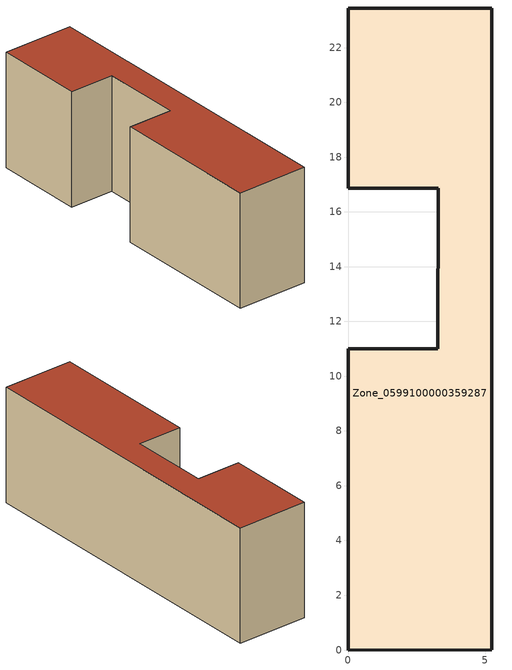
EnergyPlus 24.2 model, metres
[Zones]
Zone_0599100000359287
 floor ground (C_G): 3.28,16.86 0,16.87 0,23.45 5.24,23.45 5.24,0 0.01,0 0,11.01 3.28,11.01 z0
 wall outside (C_F): 5.24,23.45 0,23.45 0,16.87 3.28,16.86 3.28,11.01 0,11.01 0.01,0 5.24,0 5.24,23.45 z0:8.42
 roof outside (C_R): 0.01,0 5.24,0 5.24,23.45 0,23.45 0,16.87 3.28,16.86 3.28,11.01 0,11.01 z8.42
[BUILDING]
Pand.0599100000359287: North Axis=0; Terrain=City; Loads Convergence Tolerance Value=0.04; Temperature Convergence Tolerance Value=0.4; Solar Distribution=FullExterior; Maximum Number of Warmup Days=25; Minimum Number of Warmup Days=1
[Site:Location]
Rotterdam.The.Hague.AP_ZH_NLD Design_Conditions: Latitude=51.96; Longitude=4.45; Time Zone=1; Elevation=-4.5
[SITE:GROUNDTEMPERATURE:BUILDINGSURFACE]
18, 18, 18, 18, 18, 18, 18, 18, 18, 18, 18, 18
[MATERIAL] Thermal Absorptance=0.9; Solar Absorptance=0.7; Visible Absorptance=0.7
Name | Roughness | Thickness | Conductivity | Density | Specific Heat
G.TI.1992-2005 | MediumSmooth | 0.15 | 0.06 | 540 | 1210
F.TI.1992-2005 | Rough | 0.3 | 0.12 | 1920 | 840
R.TI.1992-2005 | MediumRough | 0.2 | 0.08 | 1500 | 1000
[CONSTRUCTION]
C_G: G.TI.1992-2005
C_F: F.TI.1992-2005
C_R: R.TI.1992-2005
[ZONE]
Zone_0599100000359287: Type=1; Multiplier=1; Ceiling Height=Autocalculate; Volume=Autocalculate; Floor Area=autocalculate; Part of Total Floor Area=Yes
[ZONEINFILTRATION:DESIGNFLOWRATE]
Infil_Zone_0599100000359287: Zone or ZoneList or Space or SpaceList=Zone_0599100000359287; Schedule=AlwaysOn; Design Flow Rate Calculation Method=Flow/Area; Flow Rate per Floor Area=0.0015; Constant Term Coefficient=1; Temperature Term Coefficient=0; Velocity Term Coefficient=0; Velocity Squared Term Coefficient=0
[HVACTEMPLATE:ZONE:IDEALLOADSAIRSYSTEM]
Zone_0599100000359287: Maximum Heating Supply Air Temperature=50; Minimum Cooling Supply Air Temperature=13; Maximum Heating Supply Air Humidity Ratio=0.0156; Minimum Cooling Supply Air Humidity Ratio=0.0077; Heating Limit=NoLimit; Cooling Limit=NoLimit; Dehumidification Control Type=ConstantSensibleHeatRatio; Cooling Sensible Heat Ratio=0.7; Dehumidification Setpoint=60; Humidification Control Type=None; Humidification Setpoint=30; Outdoor Air Method=None; Outdoor Air Flow Rate per Person=0.00944; Outdoor Air Flow Rate per Zone Floor Area=0; Outdoor Air Flow Rate per Zone=0; Demand Controlled Ventilation Type=None; Outdoor Air Economizer Type=NoEconomizer; Heat Recovery Type=None; Sensible Heat Recovery Effectiveness=0.7; Latent Heat Recovery Effectiveness=0.65
[ZONECONTROL:THERMOSTAT]
ThermostatControl_Zone_0599100000359287: Zone or ZoneList=Zone_0599100000359287; Control Type Schedule=DualSetpointControlType; Control 1=Thermostat_Zone_0599100000359287; Temperature Difference Between Cutout And Setpoint=0
[THERMOSTATSETPOINT:DUALSETPOINT]
Thermostat_Zone_0599100000359287: Heating Setpoint Temperature Schedule=HeatingSetpoint_Zone_0599100000359287; Cooling Setpoint Temperature Schedule=CoolingSetpoint_Zone_0599100000359287
[SCHEDULE:COMPACT]
HeatingSetpoint_Zone_0599100000359287: Through: 12/31, For: AllDays, Until: 24:00, 21
CoolingSetpoint_Zone_0599100000359287: Through: 12/31, For: AllDays, Until: 24:00, 24
DualSetpointControlType: Through: 12/31, For: AllDays, Until: 24:00, 4
AlwaysOn: Through: 12/31, For: AllDays, Until: 24:00, 1
